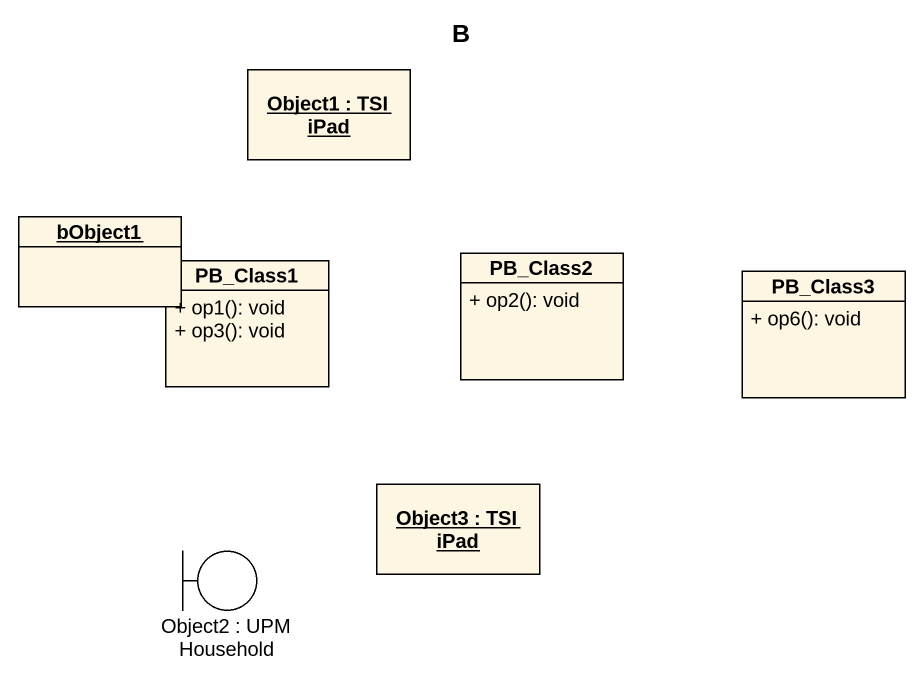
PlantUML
@startuml
title B
allowmixing
hide circle
hide empty members
skinparam classAttributeIconSize 0
object "Object1 : TSI iPad" as Object1
object bObject1
class PB_Class1 {
  + op1(): void
  + op3(): void
}
class PB_Class2 {
  + op2(): void
}
class PB_Class3 {
  + op6(): void
}
object "Object3 : TSI iPad" as Object3
boundary "Object2 : UPM Household" as Object2
@enduml
